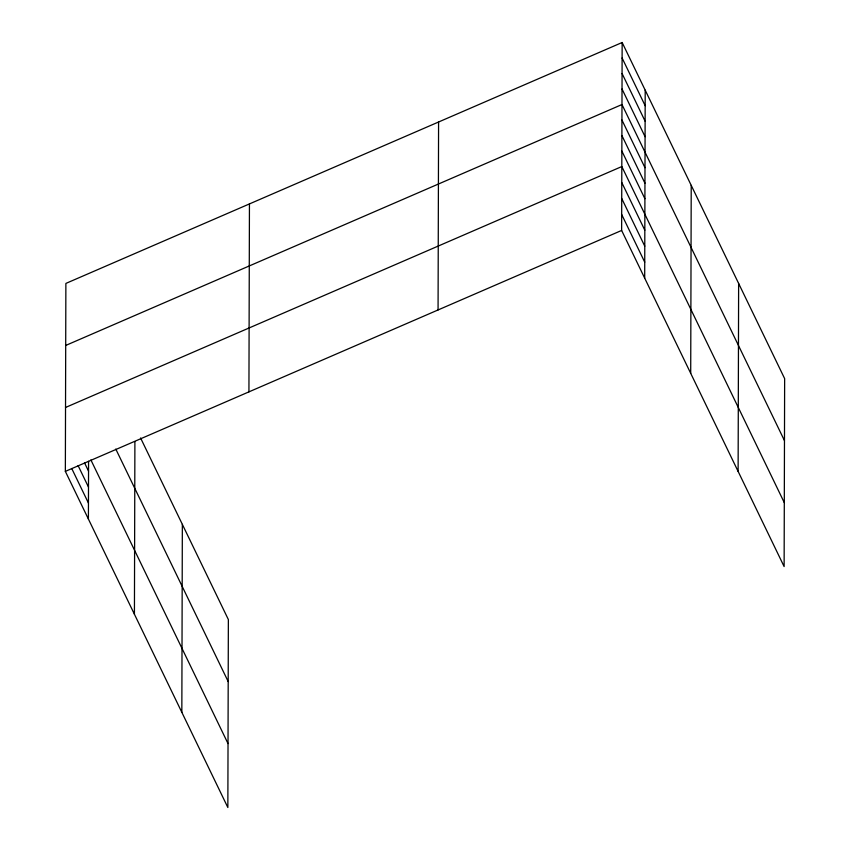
<?xml version="1.0" encoding="UTF-8"?>
<svg xmlns="http://www.w3.org/2000/svg" width="850" height="850" viewBox="0 0 850 850"><rect width="100%" height="100%" fill="white"/><g stroke="black" fill="none" stroke-linecap="round" stroke-linejoin="round"><path stroke-width="1.27" d="M140.579 437.973L228.363 619.554L227.853 807.5L65.354 471.378L65.875 283.422L622.147 42.5L784.646 378.622L784.125 566.578L621.637 230.446L622.147 42.5M88.411 519.063L88.57 461.306M134.428 614.253L134.895 441.809M181.836 712.321L182.346 524.365M248.933 391.871L249.443 203.915M438.069 309.953L438.579 122.007M644.693 278.141L645.203 90.185M690.71 373.32L691.22 185.374M738.119 471.389L738.629 283.443M65.705 345.451L621.987 104.529L784.476 440.651M65.535 407.469L621.817 166.547L784.306 502.669M65.354 471.378L621.637 230.446M622.104 58.002L645.161 105.698M622.072 73.514L645.118 121.199M622.03 89.016L645.076 136.712M621.945 120.031L644.991 167.716M621.903 135.532L644.948 183.228M621.86 151.045L644.906 198.73M621.775 182.527L644.821 230.212M621.732 198.496L644.778 246.192M621.679 214.476L644.736 262.161M115.791 449.055L228.193 681.572M90.886 459.924L228.023 743.601M84.511 462.793L88.538 471.134M78.126 465.651L88.496 487.114M71.74 468.509L88.453 503.094"/></g></svg>
